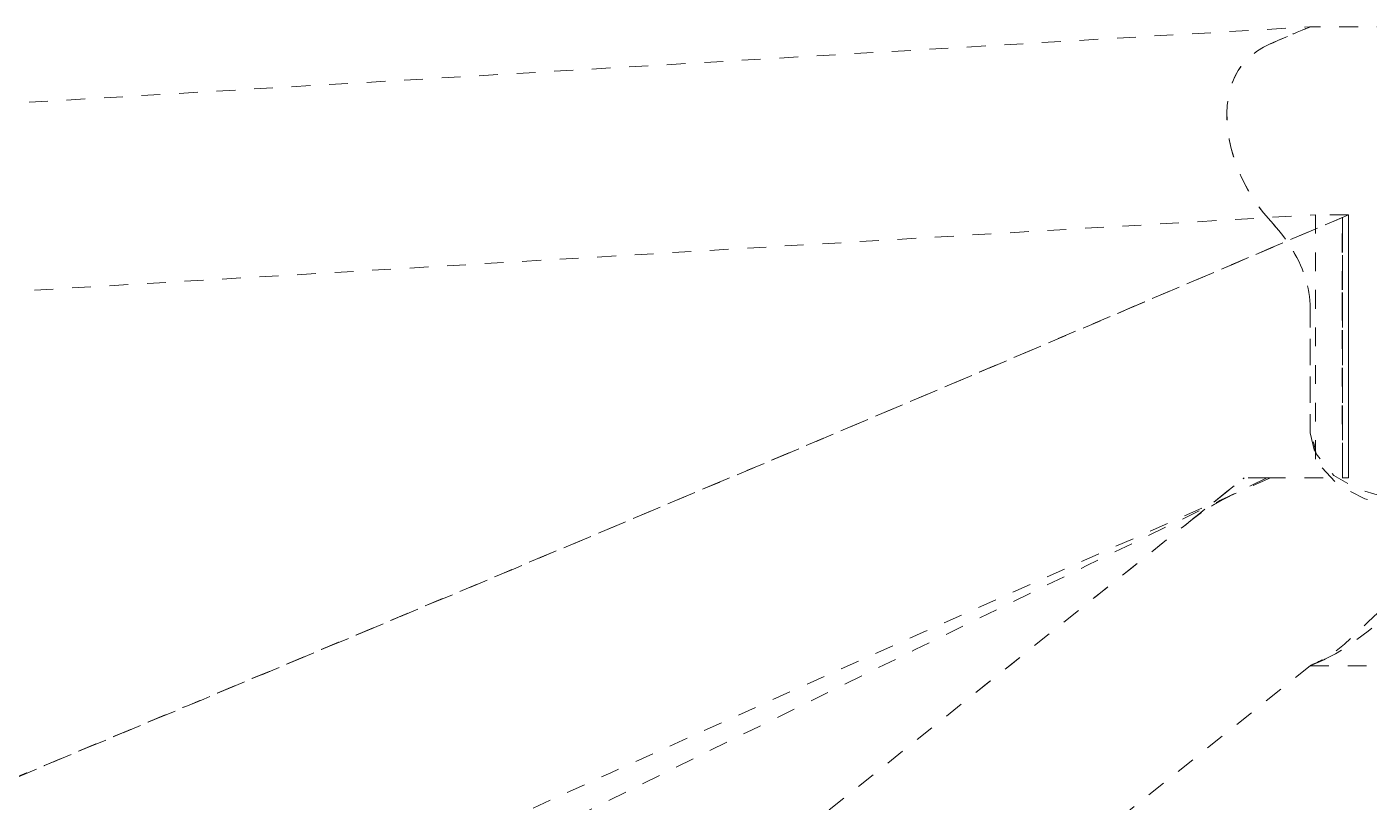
# Model space of a CAD drawing. Header units: millimetres. Extents: x -116965 to 323937, y 291661 to 566926.
# Drawn here: x -19346.23 to -19339.09, y 314226.51 to 314230.64 of the extents above; entities that cross this region are included whole.
import ezdxf

# ---------------------------------------------------------------- set-up
doc = ezdxf.new("R2010")
doc.units = ezdxf.units.MM
doc.linetypes.add('DASHED', pattern=[0.75, 0.5, -0.25])
doc.layers.add('Hidden Edges(Schneider)', color=7, linetype='DASHED', lineweight=18)

msp = doc.modelspace()

# ---------------------------------------------------------------- linework, layer by layer
at = {"layer": 'Hidden Edges(Schneider)', "ltscale": 0.070288}
for p, q in [((-19356.402811, 314229.640553), (-19339.402811, 314230.640553)), ((-19356.373424, 314228.640553), (-19339.373425, 314229.640553))]:
    msp.add_line(p, q, dxfattribs=at)
at = {"layer": 'Hidden Edges(Schneider)'}
for p, q in [((-19339.40285, 314230.640553), (-19339.402866, 314230.640553)), ((-19339.23142, 314229.626099), (-19339.231401, 314229.626108)), ((-19339.197906, 314229.640553), (-19339.197932, 314229.640553)), ((-19339.197927, 314229.640544), (-19339.197906, 314229.640553)), ((-19339.197906, 314229.640553), (-19339.197889, 314229.640553)), ((-19339.197904, 314229.640547), (-19339.197889, 314229.640553)), ((-19339.197931, 314228.240553), (-19339.197907, 314228.240553)), ((-19339.197906, 314228.240553), (-19339.197889, 314228.240553)), ((-19339.337742, 314227.272204), (-19339.337722, 314227.272215)), ((-19339.324229, 314227.275287), (-19339.32421, 314227.275296)), ((-19339.32199, 314227.27625), (-19339.321977, 314227.276257)), ((-19339.402866, 314227.240553), (-19339.40285, 314227.240553))]:
    msp.add_line(p, q, dxfattribs=at)
at = {"layer": 'Hidden Edges(Schneider)', "ltscale": 0.031577}
for p, q in [((-19339.40285, 314230.640553), (-19339.402826, 314230.640553)), ((-19339.402826, 314227.240553), (-19339.40285, 314227.240553))]:
    msp.add_line(p, q, dxfattribs=at)
at = {"layer": 'Hidden Edges(Schneider)', "ltscale": 0.131234}
msp.add_line((-19339.402826, 314230.640553), (-19339.402796, 314230.640553), dxfattribs=at)
at = {"layer": 'Hidden Edges(Schneider)', "ltscale": 0.078662}
for p, q in [((-19320.347504, 314230.640553), (-19339.402796, 314230.640553)), ((-19339.402796, 314227.240553), (-19320.347504, 314227.240553))]:
    msp.add_line(p, q, dxfattribs=at)
at = {"layer": 'Hidden Edges(Schneider)', "ltscale": 0.053641}
msp.add_line((-19339.197931, 314229.640553), (-19339.373489, 314229.640553), dxfattribs=at)
at = {"layer": 'Hidden Edges(Schneider)', "ltscale": 0.005687}
for p, q in [((-19339.373424, 314229.640553), (-19339.373424, 314228.240553)), ((-19339.198004, 314229.640553), (-19339.198004, 314228.240553)), ((-19339.197988, 314228.240553), (-19339.197988, 314229.640553)), ((-19339.197963, 314228.240553), (-19339.197963, 314229.640553)), ((-19339.197947, 314229.640553), (-19339.197947, 314228.240553)), ((-19339.197931, 314229.640553), (-19339.197931, 314228.240553)), ((-19339.197907, 314229.640553), (-19339.197907, 314228.240553)), ((-19339.19789, 314228.240553), (-19339.19789, 314229.640553))]:
    msp.add_line(p, q, dxfattribs=at)
at = {"layer": 'Hidden Edges(Schneider)', "ltscale": 5.07739e-05}
msp.add_line((-19339.231426, 314229.626108), (-19339.197931, 314229.640553), dxfattribs=at)
at = {"layer": 'Hidden Edges(Schneider)', "ltscale": 4.97122e-05}
for p, q in [((-19339.231246, 314229.626209), (-19339.197987, 314229.640553)), ((-19339.231221, 314229.626209), (-19339.197962, 314229.640553))]:
    msp.add_line(p, q, dxfattribs=at)
at = {"layer": 'Hidden Edges(Schneider)', "ltscale": 0.002486}
for p, q in [((-19339.402872, 314229.140553), (-19339.402872, 314228.51492)), ((-19339.402811, 314229.140553), (-19339.402811, 314228.51492)), ((-19339.402794, 314229.140553), (-19339.402794, 314228.51492)), ((-19339.402767, 314229.140553), (-19339.402767, 314228.51492))]:
    msp.add_line(p, q, dxfattribs=at)
at = {"layer": 'Hidden Edges(Schneider)', "ltscale": 0.00263}
for p, q in [((-19339.402854, 314228.480094), (-19339.402854, 314229.140553)), ((-19339.402828, 314228.480094), (-19339.402828, 314229.140553)), ((-19339.402749, 314228.480094), (-19339.402749, 314229.140553))]:
    msp.add_line(p, q, dxfattribs=at)
at = {"layer": 'Hidden Edges(Schneider)', "ltscale": 4.39481e-05}
msp.add_line((-19339.402811, 314228.480094), (-19339.402811, 314228.51492), dxfattribs=at)
at = {"layer": 'Hidden Edges(Schneider)', "ltscale": 0.050982}
msp.add_line((-19339.633173, 314228.240553), (-19339.753754, 314228.240553), dxfattribs=at)
at = {"layer": 'Hidden Edges(Schneider)', "ltscale": 0.001667}
msp.add_line((-19339.633173, 314228.240553), (-19339.230153, 314228.240553), dxfattribs=at)
at = {"layer": 'Hidden Edges(Schneider)', "ltscale": 3.31775e-05}
msp.add_line((-19339.230152, 314228.240553), (-19339.197931, 314228.240553), dxfattribs=at)
at = {"layer": 'Hidden Edges(Schneider)', "ltscale": 0.004038}
msp.add_line((-19339.80694, 314228.15523), (-19339.840511, 314228.139664), dxfattribs=at)
at = {"layer": 'Hidden Edges(Schneider)', "ltscale": 0.00028379}
msp.add_line((-19339.40282, 314227.240566), (-19339.322018, 314227.276257), dxfattribs=at)
at = {"layer": 'Hidden Edges(Schneider)', "ltscale": 0.000213713}
msp.add_line((-19339.402819, 314227.240576), (-19339.33782, 314227.272214), dxfattribs=at)
at = {"layer": 'Hidden Edges(Schneider)', "ltscale": 0.00028388}
msp.add_line((-19339.402814, 314227.240558), (-19339.321993, 314227.276257), dxfattribs=at)
at = {"layer": 'Hidden Edges(Schneider)', "ltscale": 0.000214015}
msp.add_line((-19339.402809, 314227.240547), (-19339.337747, 314227.272215), dxfattribs=at)
at = {"layer": 'Hidden Edges(Schneider)', "ltscale": 0.000284144}
msp.add_line((-19339.402797, 314227.240534), (-19339.32192, 314227.276258), dxfattribs=at)
at = {"layer": 'Hidden Edges(Schneider)', "ltscale": 0.114311}
msp.add_line((-19339.40281, 314227.240553), (-19356.402811, 314213.640553), dxfattribs=at)
at = {"layer": 'Hidden Edges(Schneider)', "ltscale": 0.120386}
msp.add_line((-19339.402806, 314227.240536), (-19356.40281, 314213.640553), dxfattribs=at)
at = {"layer": 'Hidden Edges(Schneider)', "ltscale": 0.056323}
msp.add_line((-19339.402805, 314227.240548), (-19339.402809, 314227.240553), dxfattribs=at)
at = {"layer": 'Hidden Edges(Schneider)', "ltscale": 0.002281, "flags": 128}
for points in [[(-19339.614704, 314230.54978), (-19339.599987, 314230.556302), (-19339.585603, 314230.56265), (-19339.571574, 314230.568816), (-19339.557927, 314230.574791), (-19339.544683, 314230.580566), (-19339.531865, 314230.586133), (-19339.519477, 314230.591489), (-19339.507523, 314230.596634), (-19339.496038, 314230.601555), (-19339.485056, 314230.606242), (-19339.474609, 314230.610682), (-19339.464731, 314230.614863), (-19339.455456, 314230.618773), (-19339.446816, 314230.6224), (-19339.438848, 314230.625733), (-19339.431581, 314230.628759), (-19339.425053, 314230.631467), (-19339.419293, 314230.633844), (-19339.414341, 314230.635878), (-19339.410249, 314230.637551), (-19339.407038, 314230.638859), (-19339.404723, 314230.639798), (-19339.403321, 314230.640364), (-19339.402849, 314230.640553)], [(-19339.614679, 314230.54978), (-19339.599962, 314230.556302), (-19339.585578, 314230.56265), (-19339.571549, 314230.568816), (-19339.557902, 314230.574791), (-19339.544658, 314230.580566), (-19339.531841, 314230.586133), (-19339.519452, 314230.591489), (-19339.507498, 314230.596634), (-19339.496013, 314230.601555), (-19339.485032, 314230.606242), (-19339.474584, 314230.610682), (-19339.464707, 314230.614863), (-19339.455432, 314230.618773), (-19339.446792, 314230.6224), (-19339.438824, 314230.625733), (-19339.431557, 314230.628759), (-19339.425029, 314230.631467), (-19339.419269, 314230.633844), (-19339.414317, 314230.635878), (-19339.410225, 314230.637551), (-19339.407014, 314230.638859), (-19339.404699, 314230.639798), (-19339.403297, 314230.640364), (-19339.402825, 314230.640553)], [(-19339.40281, 314230.640553), (-19339.403268, 314230.640369), (-19339.404629, 314230.63982), (-19339.406882, 314230.638907), (-19339.410012, 314230.637633), (-19339.414004, 314230.636001), (-19339.418822, 314230.634021), (-19339.424425, 314230.63171), (-19339.430776, 314230.629077), (-19339.437848, 314230.626134), (-19339.445608, 314230.622893), (-19339.454022, 314230.619364), (-19339.463058, 314230.615559), (-19339.472685, 314230.611488), (-19339.482871, 314230.607162), (-19339.493583, 314230.602594), (-19339.504791, 314230.597793), (-19339.516521, 314230.592748), (-19339.528838, 314230.587426), (-19339.541736, 314230.581831), (-19339.555207, 314230.575962), (-19339.569245, 314230.569821), (-19339.583839, 314230.563409), (-19339.598985, 314230.556726), (-19339.614676, 314230.549774)], [(-19339.614607, 314230.54978), (-19339.599889, 314230.556302), (-19339.585505, 314230.56265), (-19339.571477, 314230.568816), (-19339.55783, 314230.574791), (-19339.544586, 314230.580566), (-19339.531769, 314230.586133), (-19339.51938, 314230.591489), (-19339.507426, 314230.596634), (-19339.495942, 314230.601555), (-19339.48496, 314230.606242), (-19339.474513, 314230.610682), (-19339.464635, 314230.614863), (-19339.455361, 314230.618773), (-19339.446721, 314230.6224), (-19339.438753, 314230.625733), (-19339.431486, 314230.628759), (-19339.424958, 314230.631467), (-19339.419198, 314230.633844), (-19339.414246, 314230.635878), (-19339.410155, 314230.637551), (-19339.406944, 314230.638859), (-19339.404629, 314230.639798), (-19339.403227, 314230.640364), (-19339.402755, 314230.640553)]]:
    msp.add_lwpolyline(points, dxfattribs=at)
at = {"layer": 'Hidden Edges(Schneider)', "ltscale": 0.002282, "flags": 128}
for points in [[(-19339.402795, 314230.640553), (-19339.403252, 314230.640369), (-19339.404614, 314230.639819), (-19339.406867, 314230.638906), (-19339.409997, 314230.637632), (-19339.413991, 314230.636), (-19339.418809, 314230.63402), (-19339.424414, 314230.631708), (-19339.430768, 314230.629075), (-19339.43784, 314230.626132), (-19339.4456, 314230.62289), (-19339.454016, 314230.61936), (-19339.463052, 314230.615554), (-19339.472682, 314230.611482), (-19339.48287, 314230.607156), (-19339.493584, 314230.602587), (-19339.504792, 314230.597785), (-19339.516525, 314230.592739), (-19339.528844, 314230.587416), (-19339.541745, 314230.58182), (-19339.555218, 314230.57595), (-19339.569258, 314230.569808), (-19339.583856, 314230.563395), (-19339.599005, 314230.556711), (-19339.614698, 314230.549757)], [(-19339.402771, 314230.640553), (-19339.403229, 314230.640369), (-19339.40459, 314230.639819), (-19339.406843, 314230.638906), (-19339.409973, 314230.637632), (-19339.413967, 314230.636), (-19339.418785, 314230.63402), (-19339.42439, 314230.631708), (-19339.430744, 314230.629075), (-19339.437815, 314230.626132), (-19339.445576, 314230.62289), (-19339.453992, 314230.61936), (-19339.463028, 314230.615554), (-19339.472658, 314230.611482), (-19339.482845, 314230.607156), (-19339.49356, 314230.602587), (-19339.504768, 314230.597785), (-19339.5165, 314230.592739), (-19339.528819, 314230.587416), (-19339.54172, 314230.58182), (-19339.555193, 314230.57595), (-19339.569233, 314230.569808), (-19339.583832, 314230.563395), (-19339.598981, 314230.556711), (-19339.614673, 314230.549757)]]:
    msp.add_lwpolyline(points, dxfattribs=at)
at = {"layer": 'Hidden Edges(Schneider)', "ltscale": 0.005953, "flags": 128}
for points in [[(-19339.612436, 314229.605874), (-19339.650998, 314229.650524), (-19339.685983, 314229.696839), (-19339.717447, 314229.744553), (-19339.745437, 314229.793402), (-19339.770002, 314229.843121), (-19339.791092, 314229.893173), (-19339.808663, 314229.943022), (-19339.822792, 314229.992417), (-19339.833544, 314230.04111), (-19339.840995, 314230.088849), (-19339.845205, 314230.135342), (-19339.846204, 314230.180204), (-19339.84401, 314230.223287), (-19339.838643, 314230.264468), (-19339.830122, 314230.303624), (-19339.818466, 314230.34063), (-19339.803702, 314230.375331), (-19339.785857, 314230.407589), (-19339.764916, 314230.437402), (-19339.740871, 314230.464775), (-19339.713789, 314230.489649), (-19339.683751, 314230.512028), (-19339.650746, 314230.532026), (-19339.614771, 314230.549757)], [(-19339.612375, 314229.605874), (-19339.650937, 314229.650524), (-19339.685922, 314229.696839), (-19339.717386, 314229.744553), (-19339.745377, 314229.793402), (-19339.769941, 314229.843121), (-19339.791031, 314229.893173), (-19339.808603, 314229.943022), (-19339.822732, 314229.992417), (-19339.833484, 314230.04111), (-19339.840935, 314230.088849), (-19339.845145, 314230.135342), (-19339.846144, 314230.180204), (-19339.843951, 314230.223287), (-19339.838584, 314230.264468), (-19339.830063, 314230.303624), (-19339.818407, 314230.34063), (-19339.803644, 314230.375331), (-19339.785798, 314230.407589), (-19339.764858, 314230.437402), (-19339.740813, 314230.464775), (-19339.713731, 314230.489649), (-19339.683693, 314230.512028), (-19339.650689, 314230.532026), (-19339.614714, 314230.549757)], [(-19339.612358, 314229.605874), (-19339.65092, 314229.650524), (-19339.685906, 314229.696839), (-19339.71737, 314229.744553), (-19339.74536, 314229.793402), (-19339.769924, 314229.843121), (-19339.791015, 314229.893173), (-19339.808586, 314229.943022), (-19339.822715, 314229.992417), (-19339.833468, 314230.04111), (-19339.840918, 314230.088849), (-19339.845129, 314230.135342), (-19339.846128, 314230.180204), (-19339.843935, 314230.223287), (-19339.838568, 314230.264468), (-19339.830047, 314230.303624), (-19339.818391, 314230.34063), (-19339.803628, 314230.375331), (-19339.785782, 314230.407589), (-19339.764842, 314230.437402), (-19339.740797, 314230.464775), (-19339.713716, 314230.489649), (-19339.683677, 314230.512028), (-19339.650673, 314230.532026), (-19339.614698, 314230.549757)], [(-19339.612332, 314229.605874), (-19339.650893, 314229.650524), (-19339.685879, 314229.696839), (-19339.717343, 314229.744553), (-19339.745334, 314229.793402), (-19339.769898, 314229.843121), (-19339.790989, 314229.893173), (-19339.80856, 314229.943022), (-19339.822689, 314229.992417), (-19339.833442, 314230.04111), (-19339.840892, 314230.088849), (-19339.845103, 314230.135342), (-19339.846102, 314230.180204), (-19339.843909, 314230.223287), (-19339.838542, 314230.264468), (-19339.830021, 314230.303624), (-19339.818365, 314230.34063), (-19339.803602, 314230.375331), (-19339.785757, 314230.407589), (-19339.764817, 314230.437402), (-19339.740772, 314230.464775), (-19339.713691, 314230.489649), (-19339.683652, 314230.512028), (-19339.650648, 314230.532026), (-19339.614673, 314230.549757)]]:
    msp.add_lwpolyline(points, dxfattribs=at)
at = {"layer": 'Hidden Edges(Schneider)', "ltscale": 0.005951, "flags": 128}
for points in [[(-19339.614704, 314230.54978), (-19339.650672, 314230.532047), (-19339.683617, 314230.51208), (-19339.713551, 314230.489794), (-19339.740483, 314230.465102), (-19339.764427, 314230.437917), (-19339.785396, 314230.408154), (-19339.803309, 314230.375901), (-19339.818098, 314230.341311), (-19339.829761, 314230.304461), (-19339.838292, 314230.26543), (-19339.84369, 314230.224295), (-19339.845948, 314230.181138), (-19339.845047, 314230.136238), (-19339.840934, 314230.089886), (-19339.833551, 314230.042299), (-19339.822841, 314229.993695), (-19339.808748, 314229.944292), (-19339.791213, 314229.894323), (-19339.77022, 314229.844274), (-19339.745706, 314229.794516), (-19339.717599, 314229.745347), (-19339.685999, 314229.697337), (-19339.650944, 314229.650871), (-19339.612404, 314229.606189)], [(-19339.614679, 314230.54978), (-19339.650647, 314230.532047), (-19339.683592, 314230.51208), (-19339.713526, 314230.489794), (-19339.740457, 314230.465102), (-19339.764402, 314230.437917), (-19339.785371, 314230.408154), (-19339.803283, 314230.375901), (-19339.818072, 314230.341311), (-19339.829736, 314230.304461), (-19339.838267, 314230.26543), (-19339.843664, 314230.224295), (-19339.845922, 314230.181138), (-19339.845021, 314230.136238), (-19339.840908, 314230.089886), (-19339.833525, 314230.042299), (-19339.822815, 314229.993695), (-19339.808722, 314229.944292), (-19339.791186, 314229.894323), (-19339.770194, 314229.844274), (-19339.745679, 314229.794516), (-19339.717572, 314229.745347), (-19339.685972, 314229.697337), (-19339.650918, 314229.650871), (-19339.612377, 314229.606189)], [(-19339.614714, 314230.549757), (-19339.650677, 314230.532022), (-19339.683614, 314230.512054), (-19339.713543, 314230.489766), (-19339.74047, 314230.465072), (-19339.76441, 314230.437886), (-19339.785376, 314230.408122), (-19339.803282, 314230.375869), (-19339.818068, 314230.341279), (-19339.829727, 314230.304429), (-19339.838255, 314230.265398), (-19339.843651, 314230.224264), (-19339.845906, 314230.181107), (-19339.845002, 314230.136209), (-19339.840887, 314230.089859), (-19339.833503, 314230.042274), (-19339.822794, 314229.993673), (-19339.808698, 314229.944272), (-19339.791165, 314229.894306), (-19339.77017, 314229.844259), (-19339.745656, 314229.794504), (-19339.717551, 314229.745339), (-19339.685951, 314229.697332), (-19339.650901, 314229.650868), (-19339.612361, 314229.606189)], [(-19339.614671, 314230.549751), (-19339.650632, 314230.532016), (-19339.683569, 314230.512047), (-19339.713495, 314230.489758), (-19339.740419, 314230.465064), (-19339.764359, 314230.437877), (-19339.785323, 314230.408114), (-19339.803228, 314230.37586), (-19339.818012, 314230.34127), (-19339.82967, 314230.30442), (-19339.838198, 314230.265389), (-19339.843591, 314230.224255), (-19339.845846, 314230.181099), (-19339.844943, 314230.136202), (-19339.840827, 314230.089852), (-19339.833443, 314230.042268), (-19339.822731, 314229.993667), (-19339.808636, 314229.944267), (-19339.791102, 314229.894301), (-19339.770107, 314229.844256), (-19339.745595, 314229.794501), (-19339.717488, 314229.745337), (-19339.68589, 314229.697331), (-19339.650838, 314229.650868), (-19339.6123, 314229.606189)]]:
    msp.add_lwpolyline(points, dxfattribs=at)
at = {"layer": 'Hidden Edges(Schneider)', "ltscale": 0.079251, "flags": 128}
for points in [[(-19356.022892, 314222.493395), (-19355.390376, 314222.771576), (-19354.773502, 314223.041515), (-19354.169296, 314223.304603), (-19353.574762, 314223.562227), (-19352.986904, 314223.815765), (-19352.402719, 314224.066584), (-19351.819203, 314224.316043), (-19351.233345, 314224.565498), (-19350.642137, 314224.8163), (-19350.042565, 314225.069799), (-19349.431621, 314225.327349), (-19348.806293, 314225.590309), (-19348.163575, 314225.86005), (-19347.500467, 314226.137956), (-19346.806288, 314226.428645), (-19346.068017, 314226.737742), (-19345.290824, 314227.063301), (-19344.480316, 314227.403229), (-19343.642109, 314227.755445), (-19342.781813, 314228.117854), (-19341.905027, 314228.488327), (-19341.017339, 314228.86469), (-19340.124315, 314229.244713), (-19339.231499, 314229.626108)], [(-19339.231427, 314229.626115), (-19340.131317, 314229.241734), (-19341.039527, 314228.85535), (-19341.946724, 314228.470894), (-19342.843533, 314228.09221), (-19343.720563, 314227.723061), (-19344.568392, 314227.367145), (-19345.377584, 314227.028117), (-19346.138709, 314226.709621), (-19346.842349, 314226.415328), (-19347.480136, 314226.148534), (-19348.092855, 314225.892037), (-19348.705843, 314225.635091), (-19349.319349, 314225.377442), (-19349.933613, 314225.118832), (-19350.548878, 314224.859003), (-19351.165395, 314224.597704), (-19351.783305, 314224.33473), (-19352.397226, 314224.072259), (-19353.005315, 314223.811004), (-19353.609417, 314223.550121), (-19354.211381, 314223.288764), (-19354.813047, 314223.02609), (-19355.416263, 314222.761251), (-19356.022862, 314222.493395)], [(-19356.022853, 314222.493395), (-19355.390336, 314222.771576), (-19354.773461, 314223.041515), (-19354.169253, 314223.304603), (-19353.574718, 314223.562227), (-19352.986858, 314223.815765), (-19352.402673, 314224.066584), (-19351.819155, 314224.316043), (-19351.233296, 314224.565498), (-19350.642087, 314224.8163), (-19350.042514, 314225.069799), (-19349.431568, 314225.327349), (-19348.806239, 314225.590309), (-19348.16352, 314225.86005), (-19347.50041, 314226.137956), (-19346.806231, 314226.428645), (-19346.067958, 314226.737742), (-19345.290763, 314227.063301), (-19344.480254, 314227.403229), (-19343.642045, 314227.755445), (-19342.781747, 314228.117854), (-19341.90496, 314228.488327), (-19341.01727, 314228.86469), (-19340.124244, 314229.244713), (-19339.231426, 314229.626108)], [(-19339.231399, 314229.626103), (-19340.13129, 314229.241723), (-19341.039499, 314228.855339), (-19341.946695, 314228.470884), (-19342.843506, 314228.0922), (-19343.720535, 314227.723052), (-19344.568362, 314227.367137), (-19345.377553, 314227.02811), (-19346.13868, 314226.709615), (-19346.842318, 314226.415323), (-19347.480103, 314226.14853), (-19348.092821, 314225.892032), (-19348.70581, 314225.635087), (-19349.319315, 314225.377438), (-19349.93358, 314225.118828), (-19350.548846, 314224.859), (-19351.165362, 314224.597702), (-19351.783272, 314224.334728), (-19352.397194, 314224.072257), (-19353.005284, 314223.811003), (-19353.609385, 314223.550119), (-19354.21135, 314223.288763), (-19354.813017, 314223.026089), (-19355.416233, 314222.76125), (-19356.022831, 314222.493395)]]:
    msp.add_lwpolyline(points, dxfattribs=at)
at = {"layer": 'Hidden Edges(Schneider)', "ltscale": 0.079252, "flags": 128}
for points in [[(-19339.231246, 314229.626209), (-19340.131142, 314229.241827), (-19341.039358, 314228.855438), (-19341.946564, 314228.470977), (-19342.843386, 314228.092287), (-19343.720429, 314227.723133), (-19344.568271, 314227.36721), (-19345.377479, 314227.028175), (-19346.13862, 314226.709672), (-19346.842276, 314226.415372), (-19347.480079, 314226.148571), (-19348.092802, 314225.892071), (-19348.705797, 314225.635123), (-19349.319307, 314225.377471), (-19349.933577, 314225.118858), (-19350.548849, 314224.859028), (-19351.16537, 314224.597726), (-19351.783286, 314224.334749), (-19352.397213, 314224.072275), (-19353.005309, 314223.811018), (-19353.609418, 314223.550131), (-19354.211386, 314223.288772), (-19354.813058, 314223.026095), (-19355.416281, 314222.761253), (-19356.022883, 314222.493395)], [(-19339.231221, 314229.626209), (-19340.131117, 314229.241827), (-19341.039335, 314228.855438), (-19341.946541, 314228.470977), (-19342.843364, 314228.092287), (-19343.720408, 314227.723133), (-19344.56825, 314227.36721), (-19345.377459, 314227.028175), (-19346.1386, 314226.709672), (-19346.842257, 314226.415372), (-19347.480059, 314226.148571), (-19348.092783, 314225.892071), (-19348.705778, 314225.635123), (-19349.319289, 314225.377471), (-19349.93356, 314225.118858), (-19350.548832, 314224.859028), (-19351.165353, 314224.597726), (-19351.78327, 314224.334749), (-19352.397197, 314224.072275), (-19353.005293, 314223.811018), (-19353.609403, 314223.550131), (-19354.211371, 314223.288772), (-19354.813044, 314223.026095), (-19355.416267, 314222.761253), (-19356.02287, 314222.493395)]]:
    msp.add_lwpolyline(points, dxfattribs=at)
at = {"layer": 'Hidden Edges(Schneider)', "ltscale": 0.002087, "flags": 128}
for points in [[(-19339.612436, 314229.605874), (-19339.5978, 314229.58971), (-19339.583485, 314229.57326), (-19339.569516, 314229.556526), (-19339.555921, 314229.53951), (-19339.542723, 314229.522213), (-19339.52995, 314229.504636), (-19339.517627, 314229.486781), (-19339.505775, 314229.46864), (-19339.494398, 314229.450178), (-19339.483526, 314229.431392), (-19339.47319, 314229.412288), (-19339.463429, 314229.392867), (-19339.454269, 314229.373133), (-19339.445748, 314229.35309), (-19339.4379, 314229.332741), (-19339.430752, 314229.312089), (-19339.424341, 314229.291138), (-19339.418712, 314229.269947), (-19339.413917, 314229.248641), (-19339.409971, 314229.227227), (-19339.406881, 314229.205708), (-19339.404662, 314229.184087), (-19339.403322, 314229.162367), (-19339.402871, 314229.140553)], [(-19339.612375, 314229.605874), (-19339.597738, 314229.58971), (-19339.583424, 314229.57326), (-19339.569455, 314229.556526), (-19339.55586, 314229.53951), (-19339.542661, 314229.522213), (-19339.529889, 314229.504636), (-19339.517565, 314229.486781), (-19339.505714, 314229.46864), (-19339.494336, 314229.450178), (-19339.483464, 314229.431392), (-19339.473129, 314229.412288), (-19339.463368, 314229.392867), (-19339.454208, 314229.373133), (-19339.445687, 314229.35309), (-19339.437838, 314229.332741), (-19339.43069, 314229.312089), (-19339.424279, 314229.291138), (-19339.41865, 314229.269947), (-19339.413856, 314229.248641), (-19339.40991, 314229.227227), (-19339.40682, 314229.205708), (-19339.4046, 314229.184087), (-19339.40326, 314229.162367), (-19339.40281, 314229.140553)], [(-19339.612358, 314229.605874), (-19339.597722, 314229.58971), (-19339.583407, 314229.57326), (-19339.569438, 314229.556526), (-19339.555843, 314229.53951), (-19339.542645, 314229.522213), (-19339.529872, 314229.504636), (-19339.517549, 314229.486781), (-19339.505697, 314229.46864), (-19339.494319, 314229.450178), (-19339.483448, 314229.431392), (-19339.473112, 314229.412288), (-19339.463351, 314229.392867), (-19339.454191, 314229.373133), (-19339.44567, 314229.35309), (-19339.437821, 314229.332741), (-19339.430674, 314229.312089), (-19339.424262, 314229.291138), (-19339.418633, 314229.269947), (-19339.413839, 314229.248641), (-19339.409893, 314229.227227), (-19339.406803, 314229.205708), (-19339.404583, 314229.184087), (-19339.403244, 314229.162367), (-19339.402793, 314229.140553)], [(-19339.612332, 314229.605874), (-19339.597695, 314229.58971), (-19339.58338, 314229.57326), (-19339.569411, 314229.556526), (-19339.555817, 314229.53951), (-19339.542618, 314229.522213), (-19339.529846, 314229.504636), (-19339.517522, 314229.486781), (-19339.50567, 314229.46864), (-19339.494293, 314229.450178), (-19339.483421, 314229.431392), (-19339.473085, 314229.412288), (-19339.463325, 314229.392867), (-19339.454165, 314229.373133), (-19339.445643, 314229.35309), (-19339.437795, 314229.332741), (-19339.430647, 314229.312089), (-19339.424236, 314229.291138), (-19339.418607, 314229.269947), (-19339.413812, 314229.248641), (-19339.409866, 314229.227227), (-19339.406776, 314229.205708), (-19339.404557, 314229.184087), (-19339.403217, 314229.162367), (-19339.402766, 314229.140553)]]:
    msp.add_lwpolyline(points, dxfattribs=at)
at = {"layer": 'Hidden Edges(Schneider)', "ltscale": 0.002088, "flags": 128}
for points in [[(-19339.402853, 314229.140553), (-19339.403299, 314229.162246), (-19339.40463, 314229.183897), (-19339.40684, 314229.205505), (-19339.409927, 314229.227064), (-19339.413885, 314229.248573), (-19339.418708, 314229.270015), (-19339.424337, 314229.29122), (-19339.430736, 314229.312136), (-19339.43787, 314229.332761), (-19339.445704, 314229.35309), (-19339.454211, 314229.37312), (-19339.463354, 314229.392848), (-19339.473103, 314229.41227), (-19339.483427, 314229.431384), (-19339.494291, 314229.450185), (-19339.505666, 314229.46867), (-19339.517518, 314229.486839), (-19339.529844, 314229.504724), (-19339.542621, 314229.522334), (-19339.555827, 314229.539666), (-19339.569434, 314229.556718), (-19339.583415, 314229.573491), (-19339.597748, 314229.589982), (-19339.612404, 314229.606189)], [(-19339.402827, 314229.140553), (-19339.403272, 314229.162246), (-19339.404603, 314229.183897), (-19339.406813, 314229.205505), (-19339.4099, 314229.227064), (-19339.413858, 314229.248573), (-19339.418681, 314229.270015), (-19339.42431, 314229.29122), (-19339.43071, 314229.312136), (-19339.437843, 314229.332761), (-19339.445678, 314229.35309), (-19339.454184, 314229.37312), (-19339.463328, 314229.392848), (-19339.473077, 314229.41227), (-19339.4834, 314229.431384), (-19339.494265, 314229.450185), (-19339.50564, 314229.46867), (-19339.517492, 314229.486839), (-19339.529818, 314229.504724), (-19339.542595, 314229.522334), (-19339.555801, 314229.539666), (-19339.569407, 314229.556718), (-19339.583388, 314229.573491), (-19339.597722, 314229.589982), (-19339.612377, 314229.606189)], [(-19339.40281, 314229.140553), (-19339.403256, 314229.162246), (-19339.404586, 314229.183897), (-19339.406796, 314229.205505), (-19339.409884, 314229.227064), (-19339.413841, 314229.248573), (-19339.418665, 314229.270015), (-19339.424294, 314229.29122), (-19339.430693, 314229.312136), (-19339.437826, 314229.332761), (-19339.445661, 314229.35309), (-19339.454168, 314229.37312), (-19339.463311, 314229.392848), (-19339.47306, 314229.41227), (-19339.483383, 314229.431384), (-19339.494248, 314229.450185), (-19339.505623, 314229.46867), (-19339.517475, 314229.486839), (-19339.529801, 314229.504724), (-19339.542578, 314229.522334), (-19339.555784, 314229.539666), (-19339.56939, 314229.556718), (-19339.583371, 314229.573491), (-19339.597705, 314229.589982), (-19339.612361, 314229.606189)], [(-19339.402748, 314229.140553), (-19339.403194, 314229.162246), (-19339.404525, 314229.183897), (-19339.406735, 314229.205505), (-19339.409822, 314229.227064), (-19339.41378, 314229.248573), (-19339.418603, 314229.270015), (-19339.424232, 314229.29122), (-19339.430631, 314229.312136), (-19339.437765, 314229.332761), (-19339.445599, 314229.35309), (-19339.454106, 314229.37312), (-19339.46325, 314229.392848), (-19339.472999, 314229.41227), (-19339.483322, 314229.431384), (-19339.494187, 314229.450185), (-19339.505562, 314229.46867), (-19339.517414, 314229.486839), (-19339.52974, 314229.504724), (-19339.542517, 314229.522334), (-19339.555723, 314229.539666), (-19339.569329, 314229.556718), (-19339.58331, 314229.573491), (-19339.597644, 314229.589982), (-19339.6123, 314229.606189)]]:
    msp.add_lwpolyline(points, dxfattribs=at)
at = {"layer": 'Hidden Edges(Schneider)', "ltscale": 0.005627, "flags": 128}
for points in [[(-19339.230226, 314228.240553), (-19339.230359, 314228.29783), (-19339.230488, 314228.355161), (-19339.230607, 314228.412546), (-19339.230721, 314228.469985), (-19339.230829, 314228.52748), (-19339.230926, 314228.585031), (-19339.231019, 314228.642641), (-19339.231105, 314228.700309), (-19339.231184, 314228.758037), (-19339.231255, 314228.815825), (-19339.23132, 314228.873674), (-19339.231377, 314228.931586), (-19339.231427, 314228.989561), (-19339.23147, 314229.0476), (-19339.231506, 314229.105705), (-19339.231534, 314229.163799), (-19339.231556, 314229.221823), (-19339.231568, 314229.279778), (-19339.231575, 314229.337665), (-19339.231573, 314229.395484), (-19339.231565, 314229.453237), (-19339.231551, 314229.510924), (-19339.231527, 314229.568548), (-19339.231499, 314229.626108)], [(-19339.231246, 314229.626209), (-19339.231291, 314229.568448), (-19339.231334, 314229.510656), (-19339.231372, 314229.452833), (-19339.231408, 314229.394978), (-19339.231439, 314229.337092), (-19339.231468, 314229.279172), (-19339.231492, 314229.221232), (-19339.231511, 314229.163318), (-19339.231527, 314229.105435), (-19339.231542, 314229.047581), (-19339.231551, 314228.989757), (-19339.231556, 314228.931963), (-19339.231558, 314228.874197), (-19339.231556, 314228.81646), (-19339.231551, 314228.75875), (-19339.231542, 314228.701068), (-19339.23153, 314228.643414), (-19339.231513, 314228.585786), (-19339.231494, 314228.528184), (-19339.23147, 314228.470608), (-19339.231444, 314228.413057), (-19339.231413, 314228.355531), (-19339.231377, 314228.29803), (-19339.231341, 314228.240553)], [(-19339.231221, 314229.626209), (-19339.231267, 314229.568448), (-19339.231309, 314229.510656), (-19339.231348, 314229.452833), (-19339.231383, 314229.394978), (-19339.231414, 314229.337092), (-19339.231443, 314229.279172), (-19339.231467, 314229.221232), (-19339.231486, 314229.163318), (-19339.231503, 314229.105435), (-19339.231517, 314229.047581), (-19339.231526, 314228.989757), (-19339.231531, 314228.931963), (-19339.231534, 314228.874197), (-19339.231531, 314228.81646), (-19339.231526, 314228.75875), (-19339.231517, 314228.701068), (-19339.231505, 314228.643414), (-19339.231488, 314228.585786), (-19339.231469, 314228.528184), (-19339.231445, 314228.470608), (-19339.231419, 314228.413057), (-19339.231388, 314228.355531), (-19339.231352, 314228.29803), (-19339.231317, 314228.240553)], [(-19339.231206, 314229.626209), (-19339.231251, 314229.568448), (-19339.231294, 314229.510656), (-19339.231332, 314229.452833), (-19339.231368, 314229.394978), (-19339.231399, 314229.337092), (-19339.231427, 314229.279172), (-19339.231451, 314229.221232), (-19339.23147, 314229.163318), (-19339.231487, 314229.105435), (-19339.231501, 314229.047581), (-19339.231511, 314228.989757), (-19339.231516, 314228.931963), (-19339.231518, 314228.874197), (-19339.231516, 314228.81646), (-19339.231511, 314228.75875), (-19339.231501, 314228.701068), (-19339.231489, 314228.643414), (-19339.231473, 314228.585786), (-19339.231454, 314228.528184), (-19339.23143, 314228.470608), (-19339.231404, 314228.413057), (-19339.231373, 314228.355531), (-19339.231337, 314228.29803), (-19339.231301, 314228.240553)], [(-19339.230168, 314228.240553), (-19339.230302, 314228.29783), (-19339.230431, 314228.355161), (-19339.23055, 314228.412546), (-19339.230664, 314228.469985), (-19339.230772, 314228.52748), (-19339.230869, 314228.585031), (-19339.230962, 314228.642641), (-19339.231048, 314228.700309), (-19339.231127, 314228.758037), (-19339.231198, 314228.815825), (-19339.231263, 314228.873674), (-19339.23132, 314228.931586), (-19339.23137, 314228.989561), (-19339.231413, 314229.0476), (-19339.231449, 314229.105705), (-19339.231477, 314229.163799), (-19339.231499, 314229.221823), (-19339.231511, 314229.279778), (-19339.231518, 314229.337665), (-19339.231516, 314229.395484), (-19339.231508, 314229.453237), (-19339.231494, 314229.510924), (-19339.23147, 314229.568548), (-19339.231442, 314229.626108)], [(-19339.230153, 314228.240553), (-19339.230286, 314228.29783), (-19339.230415, 314228.355161), (-19339.230534, 314228.412546), (-19339.230649, 314228.469985), (-19339.230756, 314228.52748), (-19339.230854, 314228.585031), (-19339.230947, 314228.642641), (-19339.231033, 314228.700309), (-19339.231111, 314228.758037), (-19339.231183, 314228.815825), (-19339.231247, 314228.873674), (-19339.231304, 314228.931586), (-19339.231354, 314228.989561), (-19339.231397, 314229.0476), (-19339.231433, 314229.105705), (-19339.231462, 314229.163799), (-19339.231483, 314229.221823), (-19339.231495, 314229.279778), (-19339.231502, 314229.337665), (-19339.2315, 314229.395484), (-19339.231493, 314229.453237), (-19339.231478, 314229.510924), (-19339.231455, 314229.568548), (-19339.231426, 314229.626108)], [(-19339.230128, 314228.240553), (-19339.230262, 314228.29783), (-19339.23039, 314228.355161), (-19339.23051, 314228.412546), (-19339.230624, 314228.469985), (-19339.230731, 314228.52748), (-19339.230829, 314228.585031), (-19339.230922, 314228.642641), (-19339.231008, 314228.700309), (-19339.231087, 314228.758037), (-19339.231158, 314228.815825), (-19339.231222, 314228.873674), (-19339.23128, 314228.931586), (-19339.23133, 314228.989561), (-19339.231373, 314229.0476), (-19339.231408, 314229.105705), (-19339.231437, 314229.163799), (-19339.231458, 314229.221823), (-19339.23147, 314229.279778), (-19339.231478, 314229.337665), (-19339.231475, 314229.395484), (-19339.231468, 314229.453237), (-19339.231454, 314229.510924), (-19339.23143, 314229.568548), (-19339.231401, 314229.626108)], [(-19339.231149, 314229.626209), (-19339.231194, 314229.568448), (-19339.231237, 314229.510656), (-19339.231275, 314229.452833), (-19339.231311, 314229.394978), (-19339.231342, 314229.337092), (-19339.23137, 314229.279172), (-19339.231394, 314229.221232), (-19339.231413, 314229.163318), (-19339.23143, 314229.105435), (-19339.231444, 314229.047581), (-19339.231454, 314228.989757), (-19339.231459, 314228.931963), (-19339.231461, 314228.874197), (-19339.231459, 314228.81646), (-19339.231454, 314228.75875), (-19339.231444, 314228.701068), (-19339.231432, 314228.643414), (-19339.231416, 314228.585786), (-19339.231397, 314228.528184), (-19339.231373, 314228.470608), (-19339.231346, 314228.413057), (-19339.231315, 314228.355531), (-19339.23128, 314228.29803), (-19339.231244, 314228.240553)]]:
    msp.add_lwpolyline(points, dxfattribs=at)
at = {"layer": 'Hidden Edges(Schneider)', "ltscale": 0.01389, "flags": 128}
for points in [[(-19336.314967, 314228.740553), (-19336.451421, 314228.681871), (-19336.587584, 314228.625564), (-19336.723232, 314228.571711), (-19336.858153, 314228.520395), (-19336.99213, 314228.471694), (-19337.124941, 314228.42569), (-19337.256372, 314228.382461), (-19337.386205, 314228.342089), (-19337.514224, 314228.304653), (-19337.640212, 314228.270235), (-19337.763948, 314228.238913), (-19337.885218, 314228.210769), (-19338.003805, 314228.185882), (-19338.11949, 314228.164333), (-19338.235071, 314228.145759), (-19338.369446, 314228.128341), (-19338.519924, 314228.114974), (-19338.679209, 314228.109361), (-19338.839994, 314228.115204), (-19338.994978, 314228.136204), (-19339.143326, 314228.178625), (-19339.276345, 314228.252939), (-19339.371038, 314228.368602), (-19339.402871, 314228.514919)], [(-19336.314905, 314228.740553), (-19336.451359, 314228.681871), (-19336.587523, 314228.625564), (-19336.723171, 314228.571711), (-19336.858092, 314228.520395), (-19336.992069, 314228.471694), (-19337.12488, 314228.42569), (-19337.256311, 314228.382461), (-19337.386144, 314228.342089), (-19337.514163, 314228.304653), (-19337.64015, 314228.270235), (-19337.763887, 314228.238913), (-19337.885156, 314228.210769), (-19338.003743, 314228.185882), (-19338.119429, 314228.164333), (-19338.235009, 314228.145759), (-19338.369384, 314228.128341), (-19338.519862, 314228.114974), (-19338.679147, 314228.109361), (-19338.839932, 314228.115204), (-19338.994916, 314228.136204), (-19339.143265, 314228.178625), (-19339.276283, 314228.252939), (-19339.370976, 314228.368602), (-19339.40281, 314228.514919)], [(-19336.314888, 314228.740553), (-19336.451343, 314228.681871), (-19336.587506, 314228.625564), (-19336.723154, 314228.571711), (-19336.858075, 314228.520395), (-19336.992052, 314228.471694), (-19337.124863, 314228.42569), (-19337.256294, 314228.382461), (-19337.386127, 314228.342089), (-19337.514146, 314228.304653), (-19337.640133, 314228.270235), (-19337.76387, 314228.238913), (-19337.885139, 314228.210769), (-19338.003726, 314228.185882), (-19338.119412, 314228.164333), (-19338.234992, 314228.145759), (-19338.369368, 314228.128341), (-19338.519845, 314228.114974), (-19338.679131, 314228.109361), (-19338.839915, 314228.115204), (-19338.994899, 314228.136204), (-19339.143248, 314228.178625), (-19339.276267, 314228.252939), (-19339.370959, 314228.368602), (-19339.402793, 314228.514919)], [(-19336.314862, 314228.740553), (-19336.451316, 314228.681871), (-19336.587479, 314228.625564), (-19336.723127, 314228.571711), (-19336.858048, 314228.520395), (-19336.992025, 314228.471694), (-19337.124836, 314228.42569), (-19337.256267, 314228.382461), (-19337.3861, 314228.342089), (-19337.514119, 314228.304653), (-19337.640107, 314228.270235), (-19337.763844, 314228.238913), (-19337.885113, 314228.210769), (-19338.0037, 314228.185882), (-19338.119385, 314228.164333), (-19338.234966, 314228.145759), (-19338.369341, 314228.128341), (-19338.519819, 314228.114974), (-19338.679104, 314228.109361), (-19338.839889, 314228.115204), (-19338.994873, 314228.136204), (-19339.143221, 314228.178625), (-19339.27624, 314228.252939), (-19339.370933, 314228.368602), (-19339.402766, 314228.514919)]]:
    msp.add_lwpolyline(points, dxfattribs=at)
at = {"layer": 'Hidden Edges(Schneider)', "ltscale": 0.015362, "flags": 128}
for points in [[(-19339.402853, 314228.480093), (-19339.365319, 314228.324139), (-19339.257592, 314228.204247), (-19339.11173, 314228.128869), (-19338.950118, 314228.085358), (-19338.785955, 314228.063716), (-19338.61946, 314228.056758), (-19338.45888, 314228.060465), (-19338.312713, 314228.070869), (-19338.18421, 314228.084652), (-19338.054231, 314228.102441), (-19337.920314, 314228.12439), (-19337.782775, 314228.150393), (-19337.641944, 314228.180346), (-19337.498137, 314228.214144), (-19337.351679, 314228.251682), (-19337.202894, 314228.292856), (-19337.052101, 314228.33756), (-19336.899625, 314228.385691), (-19336.74579, 314228.437142), (-19336.590918, 314228.49181), (-19336.435331, 314228.54959), (-19336.279351, 314228.610378), (-19336.123301, 314228.674066), (-19335.967504, 314228.740553)], [(-19339.402827, 314228.480093), (-19339.365292, 314228.324139), (-19339.257565, 314228.204247), (-19339.111703, 314228.128869), (-19338.950091, 314228.085358), (-19338.785928, 314228.063716), (-19338.619433, 314228.056758), (-19338.458854, 314228.060465), (-19338.312686, 314228.070869), (-19338.184183, 314228.084652), (-19338.054205, 314228.102441), (-19337.920287, 314228.12439), (-19337.782749, 314228.150393), (-19337.641917, 314228.180346), (-19337.49811, 314228.214144), (-19337.351652, 314228.251682), (-19337.202867, 314228.292856), (-19337.052074, 314228.33756), (-19336.899598, 314228.385691), (-19336.745764, 314228.437142), (-19336.590892, 314228.49181), (-19336.435304, 314228.54959), (-19336.279324, 314228.610378), (-19336.123274, 314228.674066), (-19335.967477, 314228.740553)], [(-19339.402748, 314228.480093), (-19339.365214, 314228.324139), (-19339.257487, 314228.204247), (-19339.111625, 314228.128869), (-19338.950013, 314228.085358), (-19338.78585, 314228.063716), (-19338.619355, 314228.056758), (-19338.458775, 314228.060465), (-19338.312608, 314228.070869), (-19338.184105, 314228.084652), (-19338.054127, 314228.102441), (-19337.920209, 314228.12439), (-19337.78267, 314228.150393), (-19337.641839, 314228.180346), (-19337.498032, 314228.214144), (-19337.351574, 314228.251682), (-19337.202789, 314228.292856), (-19337.051996, 314228.33756), (-19336.89952, 314228.385691), (-19336.745685, 314228.437142), (-19336.590813, 314228.49181), (-19336.435226, 314228.54959), (-19336.279246, 314228.610378), (-19336.123196, 314228.674066), (-19335.967399, 314228.740553)]]:
    msp.add_lwpolyline(points, dxfattribs=at)
at = {"layer": 'Hidden Edges(Schneider)', "ltscale": 0.015662, "flags": 128}
for points in [[(-19336.314967, 314228.740553), (-19336.491449, 314228.664739), (-19336.665144, 314228.592774), (-19336.838777, 314228.523046), (-19337.012086, 314228.455213), (-19337.183902, 314228.3893), (-19337.353055, 314228.325328), (-19337.518375, 314228.263319), (-19337.67869, 314228.203298), (-19337.832829, 314228.145286), (-19337.979624, 314228.089307), (-19338.117902, 314228.035382), (-19338.247635, 314227.983067), (-19338.375029, 314227.929175), (-19338.499285, 314227.873028), (-19338.61976, 314227.81359), (-19338.73463, 314227.750169), (-19338.841208, 314227.682836), (-19338.936851, 314227.612812), (-19339.020002, 314227.543079), (-19339.093403, 314227.474919), (-19339.158903, 314227.411528), (-19339.219545, 314227.355158), (-19339.278574, 314227.307821), (-19339.339232, 314227.271531)], [(-19336.314905, 314228.740553), (-19336.491388, 314228.664739), (-19336.665083, 314228.592774), (-19336.838716, 314228.523046), (-19337.012025, 314228.455213), (-19337.183841, 314228.3893), (-19337.352994, 314228.325328), (-19337.518314, 314228.263319), (-19337.678629, 314228.203298), (-19337.832769, 314228.145286), (-19337.979563, 314228.089307), (-19338.117841, 314228.035382), (-19338.247574, 314227.983067), (-19338.374968, 314227.929175), (-19338.499225, 314227.873028), (-19338.6197, 314227.81359), (-19338.73457, 314227.750169), (-19338.841148, 314227.682836), (-19338.936792, 314227.612812), (-19339.019943, 314227.543079), (-19339.093345, 314227.474919), (-19339.158846, 314227.411528), (-19339.219487, 314227.355158), (-19339.278517, 314227.307821), (-19339.339176, 314227.271531)], [(-19336.314888, 314228.740553), (-19336.491371, 314228.664739), (-19336.665066, 314228.592774), (-19336.838699, 314228.523046), (-19337.012008, 314228.455213), (-19337.183824, 314228.3893), (-19337.352977, 314228.325328), (-19337.518297, 314228.263319), (-19337.678612, 314228.203298), (-19337.832752, 314228.145286), (-19337.979546, 314228.089307), (-19338.117824, 314228.035382), (-19338.247557, 314227.983067), (-19338.374952, 314227.929175), (-19338.499208, 314227.873028), (-19338.619684, 314227.81359), (-19338.734554, 314227.750169), (-19338.841132, 314227.682836), (-19338.936776, 314227.612812), (-19339.019927, 314227.543079), (-19339.093329, 314227.474919), (-19339.15883, 314227.411528), (-19339.219472, 314227.355158), (-19339.278502, 314227.307821), (-19339.33916, 314227.271531)], [(-19336.314862, 314228.740553), (-19336.491344, 314228.664739), (-19336.665039, 314228.592774), (-19336.838672, 314228.523046), (-19337.011981, 314228.455213), (-19337.183797, 314228.3893), (-19337.352951, 314228.325328), (-19337.51827, 314228.263319), (-19337.678585, 314228.203298), (-19337.832725, 314228.145286), (-19337.97952, 314228.089307), (-19338.117798, 314228.035382), (-19338.247531, 314227.983067), (-19338.374925, 314227.929175), (-19338.499182, 314227.873028), (-19338.619658, 314227.81359), (-19338.734528, 314227.750169), (-19338.841106, 314227.682836), (-19338.93675, 314227.612812), (-19339.019901, 314227.543079), (-19339.093303, 314227.474919), (-19339.158805, 314227.411528), (-19339.219447, 314227.355158), (-19339.278477, 314227.307821), (-19339.339136, 314227.271531)]]:
    msp.add_lwpolyline(points, dxfattribs=at)
at = {"layer": 'Hidden Edges(Schneider)', "ltscale": 0.016651, "flags": 128}
for points in [[(-19339.324204, 314227.275287), (-19339.268574, 314227.303425), (-19339.212882, 314227.338275), (-19339.155464, 314227.37889), (-19339.094429, 314227.424542), (-19339.022064, 314227.479007), (-19338.931079, 314227.543261), (-19338.815859, 314227.616363), (-19338.678353, 314227.693026), (-19338.530639, 314227.765256), (-19338.376136, 314227.833024), (-19338.217245, 314227.897245), (-19338.054703, 314227.959231), (-19337.890478, 314228.019466), (-19337.724159, 314228.079106), (-19337.553638, 314228.139529), (-19337.380253, 314228.200704), (-19337.205344, 314228.262597), (-19337.030259, 314228.325175), (-19336.856297, 314228.388418), (-19336.680761, 314228.453644), (-19336.502488, 314228.521632), (-19336.3231, 314228.592221), (-19336.144224, 314228.665248), (-19335.967477, 314228.740553)], [(-19339.324133, 314227.275287), (-19339.268502, 314227.303425), (-19339.212809, 314227.338275), (-19339.155391, 314227.37889), (-19339.094355, 314227.424542), (-19339.02199, 314227.479007), (-19338.931004, 314227.543261), (-19338.815783, 314227.616363), (-19338.678277, 314227.693026), (-19338.530562, 314227.765256), (-19338.37606, 314227.833024), (-19338.217168, 314227.897245), (-19338.054626, 314227.959231), (-19337.890401, 314228.019466), (-19337.724082, 314228.079106), (-19337.55356, 314228.139529), (-19337.380175, 314228.200704), (-19337.205266, 314228.262597), (-19337.030181, 314228.325175), (-19336.856219, 314228.388418), (-19336.680683, 314228.453644), (-19336.50241, 314228.521632), (-19336.323022, 314228.592221), (-19336.144146, 314228.665248), (-19335.967399, 314228.740553)]]:
    msp.add_lwpolyline(points, dxfattribs=at)
at = {"layer": 'Hidden Edges(Schneider)', "ltscale": 0.079925, "flags": 128}
for points in [[(-19339.633245, 314228.240553), (-19340.591775, 314227.773337), (-19341.504778, 314227.326364), (-19342.375267, 314226.898416), (-19343.20625, 314226.488271), (-19344.000728, 314226.094698), (-19344.761707, 314225.716456), (-19345.492184, 314225.3523), (-19346.195153, 314225.000977), (-19346.87361, 314224.661226), (-19347.530548, 314224.331788), (-19348.168956, 314224.011402), (-19348.791825, 314223.69881), (-19349.402159, 314223.392764), (-19350.002954, 314223.092023), (-19350.597223, 314222.795365), (-19351.187978, 314222.501575), (-19351.778242, 314222.209454), (-19352.371036, 314221.91781), (-19352.969384, 314221.62545), (-19353.576306, 314221.331173), (-19354.194816, 314221.033767), (-19354.827909, 314220.732002), (-19355.478586, 314220.424632), (-19356.149814, 314220.110405)], [(-19339.633173, 314228.240553), (-19340.591705, 314227.773337), (-19341.50471, 314227.326364), (-19342.3752, 314226.898416), (-19343.206185, 314226.488271), (-19344.000665, 314226.094698), (-19344.761645, 314225.716456), (-19345.492124, 314225.3523), (-19346.195094, 314225.000977), (-19346.873553, 314224.661226), (-19347.530492, 314224.331788), (-19348.168901, 314224.011402), (-19348.791772, 314223.69881), (-19349.402107, 314223.392764), (-19350.002903, 314223.092023), (-19350.597174, 314222.795365), (-19351.18793, 314222.501575), (-19351.778195, 314222.209454), (-19352.37099, 314221.91781), (-19352.969339, 314221.62545), (-19353.576263, 314221.331173), (-19354.194773, 314221.033767), (-19354.827868, 314220.732002), (-19355.478546, 314220.424632), (-19356.149775, 314220.110405)], [(-19339.633149, 314228.240553), (-19340.591681, 314227.773337), (-19341.504687, 314227.326364), (-19342.375178, 314226.898416), (-19343.206163, 314226.488271), (-19344.000644, 314226.094698), (-19344.761624, 314225.716456), (-19345.492104, 314225.3523), (-19346.195074, 314225.000977), (-19346.873533, 314224.661226), (-19347.530473, 314224.331788), (-19348.168882, 314224.011402), (-19348.791754, 314223.69881), (-19349.402089, 314223.392764), (-19350.002886, 314223.092023), (-19350.597157, 314222.795365), (-19351.187913, 314222.501575), (-19351.778179, 314222.209454), (-19352.370974, 314221.91781), (-19352.969324, 314221.62545), (-19353.576248, 314221.331173), (-19354.194759, 314221.033767), (-19354.827854, 314220.732002), (-19355.478532, 314220.424632), (-19356.149762, 314220.110405)]]:
    msp.add_lwpolyline(points, dxfattribs=at)
at = {"layer": 'Hidden Edges(Schneider)', "ltscale": 0.078553, "flags": 128}
for points in [[(-19339.613766, 314228.240553), (-19340.563086, 314227.820243), (-19341.462239, 314227.419399), (-19342.314971, 314227.036717), (-19343.125038, 314226.670879), (-19343.896182, 314226.320552), (-19344.632139, 314225.984388), (-19345.336639, 314225.661019), (-19346.013402, 314225.349064), (-19346.666146, 314225.047128), (-19347.29858, 314224.753809), (-19347.914417, 314224.467699), (-19348.517368, 314224.187395), (-19349.111145, 314223.911507), (-19349.699476, 314223.63866), (-19350.286095, 314223.36751), (-19350.87475, 314223.096738), (-19351.469206, 314222.825055), (-19352.07323, 314222.551196), (-19352.690595, 314222.273904), (-19353.325072, 314221.991921), (-19353.98042, 314221.703977), (-19354.660392, 314221.408784), (-19355.368726, 314221.105037), (-19356.109139, 314220.791436)], [(-19339.613751, 314228.240553), (-19340.563071, 314227.820243), (-19341.462224, 314227.419399), (-19342.314957, 314227.036717), (-19343.125025, 314226.670879), (-19343.896168, 314226.320552), (-19344.632126, 314225.984388), (-19345.336626, 314225.661019), (-19346.013389, 314225.349064), (-19346.666134, 314225.047128), (-19347.298568, 314224.753809), (-19347.914406, 314224.467699), (-19348.517357, 314224.187395), (-19349.111133, 314223.911507), (-19349.699465, 314223.63866), (-19350.286084, 314223.36751), (-19350.874739, 314223.096738), (-19351.469196, 314222.825055), (-19352.073219, 314222.551196), (-19352.690585, 314222.273904), (-19353.325062, 314221.991921), (-19353.980411, 314221.703977), (-19354.660383, 314221.408784), (-19355.368717, 314221.105037), (-19356.109131, 314220.791436)], [(-19339.613694, 314228.240553), (-19340.563016, 314227.820243), (-19341.462171, 314227.419399), (-19342.314905, 314227.036717), (-19343.124973, 314226.670879), (-19343.896118, 314226.320552), (-19344.632077, 314225.984388), (-19345.336579, 314225.661019), (-19346.013343, 314225.349064), (-19346.666089, 314225.047128), (-19347.298523, 314224.753809), (-19347.914362, 314224.467699), (-19348.517314, 314224.187395), (-19349.111092, 314223.911507), (-19349.699424, 314223.63866), (-19350.286044, 314223.36751), (-19350.8747, 314223.096738), (-19351.469158, 314222.825055), (-19352.073182, 314222.551196), (-19352.690549, 314222.273904), (-19353.325027, 314221.991921), (-19353.980377, 314221.703977), (-19354.66035, 314221.408784), (-19355.368686, 314221.105037), (-19356.1091, 314220.791436)]]:
    msp.add_lwpolyline(points, dxfattribs=at)
at = {"layer": 'Hidden Edges(Schneider)', "ltscale": 0.056165, "flags": 128}
msp.add_lwpolyline([(-19339.806957, 314228.155254), (-19339.909344, 314228.102848), (-19339.978665, 314228.05811), (-19340.016714, 314228.029936), (-19340.025226, 314228.023241), (-19340.026808, 314228.02198), (-19340.025489, 314228.023035), (-19340.023375, 314228.024727), (-19340.002475, 314228.041446), (-19339.920273, 314228.107208), (-19339.753592, 314228.240553)], dxfattribs=at)
at = {"layer": 'Hidden Edges(Schneider)', "ltscale": 0.056103, "flags": 128}
msp.add_lwpolyline([(-19339.806964, 314228.155262), (-19339.909231, 314228.102925), (-19339.978502, 314228.058234), (-19340.016529, 314228.030084), (-19340.024956, 314228.023458), (-19340.026205, 314228.022462), (-19340.023059, 314228.024977), (-19340.019387, 314228.027916), (-19340.000869, 314228.042729), (-19339.919416, 314228.107893), (-19339.753591, 314228.240553)], dxfattribs=at)
at = {"layer": 'Hidden Edges(Schneider)', "ltscale": 0.051934, "flags": 128}
msp.add_lwpolyline([(-19339.840524, 314228.139695), (-19339.927301, 314228.092111), (-19339.985822, 314228.053045), (-19340.018085, 314228.02888), (-19340.025102, 314228.023346), (-19340.025816, 314228.022776), (-19340.019797, 314228.027591), (-19340.012122, 314228.033731), (-19339.983833, 314228.056362), (-19339.907587, 314228.117358), (-19339.753595, 314228.240553)], dxfattribs=at)
at = {"layer": 'Hidden Edges(Schneider)', "ltscale": 0.118475, "flags": 128}
msp.add_lwpolyline([(-19339.840512, 314228.139666), (-19339.950206, 314228.077526), (-19340.010519, 314228.034719), (-19340.024104, 314228.024128), (-19340.027095, 314228.021749), (-19340.028472, 314228.020649), (-19340.031118, 314228.018531), (-19340.070484, 314227.987039), (-19340.126543, 314227.942191), (-19340.193115, 314227.888934), (-19340.354205, 314227.760063), (-19340.546568, 314227.606171), (-19340.76303, 314227.433002), (-19340.996409, 314227.246299), (-19341.4852, 314226.855266), (-19341.726253, 314226.662423), (-19341.955507, 314226.479021), (-19343.604894, 314225.159511), (-19356.753586, 314214.640557)], dxfattribs=at)
at = {"layer": 'Hidden Edges(Schneider)', "ltscale": 0.176993, "flags": 128}
msp.add_lwpolyline([(-19339.840509, 314228.139655), (-19339.950197, 314228.077522), (-19340.010563, 314228.034679), (-19340.024265, 314228.023998), (-19340.027341, 314228.02155), (-19340.030008, 314228.019418), (-19340.036124, 314228.014525), (-19340.065056, 314227.99138), (-19340.109078, 314227.956163), (-19340.292284, 314227.809598), (-19340.485506, 314227.655021), (-19340.686908, 314227.493899), (-19341.106922, 314227.157888), (-19341.537651, 314226.813303), (-19341.964428, 314226.471884), (-19343.609461, 314225.155857), (-19356.753586, 314214.640557)], dxfattribs=at)
at = {"layer": 'Hidden Edges(Schneider)', "ltscale": 0.001198, "flags": 128}
for points in [[(-19339.402865, 314227.240553), (-19339.402748, 314227.240611), (-19339.402397, 314227.240786), (-19339.401811, 314227.241076), (-19339.400996, 314227.241481), (-19339.399949, 314227.242), (-19339.398674, 314227.242631), (-19339.397169, 314227.243373), (-19339.395441, 314227.244226), (-19339.393486, 314227.245188), (-19339.391307, 314227.246259), (-19339.388908, 314227.247437), (-19339.386286, 314227.248721), (-19339.383446, 314227.25011), (-19339.38039, 314227.251603), (-19339.377126, 314227.253195), (-19339.373662, 314227.254881), (-19339.370002, 314227.25666), (-19339.366152, 314227.258529), (-19339.362113, 314227.260487), (-19339.35789, 314227.262531), (-19339.353487, 314227.264659), (-19339.348907, 314227.26687), (-19339.344153, 314227.269162), (-19339.339232, 314227.271531)], [(-19339.40281, 314227.240553), (-19339.402693, 314227.240611), (-19339.402342, 314227.240786), (-19339.401756, 314227.241076), (-19339.400941, 314227.241481), (-19339.399894, 314227.242), (-19339.398618, 314227.242631), (-19339.397114, 314227.243373), (-19339.395385, 314227.244226), (-19339.39343, 314227.245188), (-19339.391251, 314227.246259), (-19339.388853, 314227.247437), (-19339.38623, 314227.248721), (-19339.383391, 314227.25011), (-19339.380334, 314227.251603), (-19339.37707, 314227.253195), (-19339.373606, 314227.254881), (-19339.369946, 314227.25666), (-19339.366096, 314227.258529), (-19339.362057, 314227.260487), (-19339.357834, 314227.262531), (-19339.353431, 314227.264659), (-19339.348851, 314227.26687), (-19339.344097, 314227.269162), (-19339.339176, 314227.271531)], [(-19339.402795, 314227.240553), (-19339.402678, 314227.240611), (-19339.402327, 314227.240786), (-19339.401741, 314227.241076), (-19339.400925, 314227.241481), (-19339.399879, 314227.242), (-19339.398603, 314227.242631), (-19339.397099, 314227.243373), (-19339.39537, 314227.244226), (-19339.393415, 314227.245188), (-19339.391236, 314227.246259), (-19339.388838, 314227.247437), (-19339.386215, 314227.248721), (-19339.383375, 314227.25011), (-19339.380319, 314227.251603), (-19339.377055, 314227.253195), (-19339.373591, 314227.254881), (-19339.369931, 314227.25666), (-19339.36608, 314227.258529), (-19339.362042, 314227.260487), (-19339.357819, 314227.262531), (-19339.353416, 314227.264659), (-19339.348835, 314227.26687), (-19339.344081, 314227.269162), (-19339.33916, 314227.271531)], [(-19339.402771, 314227.240553), (-19339.402654, 314227.240611), (-19339.402304, 314227.240786), (-19339.401717, 314227.241076), (-19339.400902, 314227.241481), (-19339.399855, 314227.242), (-19339.398579, 314227.242631), (-19339.397075, 314227.243373), (-19339.395346, 314227.244226), (-19339.393391, 314227.245188), (-19339.391212, 314227.246259), (-19339.388813, 314227.247437), (-19339.386191, 314227.248721), (-19339.383351, 314227.25011), (-19339.380295, 314227.251603), (-19339.377031, 314227.253195), (-19339.373566, 314227.254881), (-19339.369907, 314227.25666), (-19339.366056, 314227.258529), (-19339.362017, 314227.260487), (-19339.357795, 314227.262531), (-19339.353391, 314227.264659), (-19339.348811, 314227.26687), (-19339.344057, 314227.269162), (-19339.339136, 314227.271531)]]:
    msp.add_lwpolyline(points, dxfattribs=at)
at = {"layer": 'Hidden Edges(Schneider)', "ltscale": 0.001288, "flags": 128}
for points in [[(-19339.324229, 314227.275287), (-19339.330468, 314227.272566), (-19339.336474, 314227.269943), (-19339.342241, 314227.26742), (-19339.347768, 314227.264998), (-19339.353051, 314227.262679), (-19339.358089, 314227.260465), (-19339.362874, 314227.258357), (-19339.367406, 314227.256358), (-19339.371681, 314227.254469), (-19339.375696, 314227.252692), (-19339.379446, 314227.251029), (-19339.382929, 314227.249481), (-19339.386141, 314227.248051), (-19339.389071, 314227.246745), (-19339.391712, 314227.245564), (-19339.39407, 314227.244509), (-19339.396142, 314227.243579), (-19339.397933, 314227.242774), (-19339.399444, 314227.242094), (-19339.400674, 314227.241538), (-19339.40163, 314227.241106), (-19339.40231, 314227.240798), (-19339.402715, 314227.240614), (-19339.402851, 314227.240552)], [(-19339.324204, 314227.275287), (-19339.330444, 314227.272566), (-19339.336449, 314227.269943), (-19339.342217, 314227.26742), (-19339.347743, 314227.264998), (-19339.353027, 314227.262679), (-19339.358064, 314227.260465), (-19339.362849, 314227.258357), (-19339.367382, 314227.256358), (-19339.371657, 314227.254469), (-19339.375672, 314227.252692), (-19339.379422, 314227.251029), (-19339.382905, 314227.249481), (-19339.386117, 314227.248051), (-19339.389047, 314227.246745), (-19339.391688, 314227.245564), (-19339.394046, 314227.244509), (-19339.396118, 314227.243579), (-19339.397909, 314227.242774), (-19339.39942, 314227.242094), (-19339.40065, 314227.241538), (-19339.401607, 314227.241106), (-19339.402286, 314227.240798), (-19339.402691, 314227.240614), (-19339.402827, 314227.240552)], [(-19339.324189, 314227.275287), (-19339.330428, 314227.272566), (-19339.336434, 314227.269943), (-19339.342201, 314227.26742), (-19339.347728, 314227.264998), (-19339.353011, 314227.262679), (-19339.358049, 314227.260465), (-19339.362834, 314227.258357), (-19339.367367, 314227.256358), (-19339.371641, 314227.254469), (-19339.375656, 314227.252692), (-19339.379407, 314227.251029), (-19339.38289, 314227.249481), (-19339.386101, 314227.248051), (-19339.389032, 314227.246745), (-19339.391673, 314227.245564), (-19339.394031, 314227.244509), (-19339.396103, 314227.243579), (-19339.397894, 314227.242774), (-19339.399405, 314227.242094), (-19339.400635, 314227.241538), (-19339.401592, 314227.241106), (-19339.402271, 314227.240798), (-19339.402676, 314227.240614), (-19339.402812, 314227.240552)], [(-19339.324133, 314227.275287), (-19339.330372, 314227.272566), (-19339.336378, 314227.269943), (-19339.342145, 314227.26742), (-19339.347672, 314227.264998), (-19339.352955, 314227.262679), (-19339.357993, 314227.260465), (-19339.362778, 314227.258357), (-19339.367311, 314227.256358), (-19339.371586, 314227.254469), (-19339.375601, 314227.252692), (-19339.379351, 314227.251029), (-19339.382834, 314227.249481), (-19339.386046, 314227.248051), (-19339.388976, 314227.246745), (-19339.391618, 314227.245564), (-19339.393976, 314227.244509), (-19339.396048, 314227.243579), (-19339.397838, 314227.242774), (-19339.39935, 314227.242094), (-19339.40058, 314227.241538), (-19339.401536, 314227.241106), (-19339.402216, 314227.240798), (-19339.402621, 314227.240614), (-19339.402757, 314227.240552)]]:
    msp.add_lwpolyline(points, dxfattribs=at)

doc.saveas('drawing.dxf')
